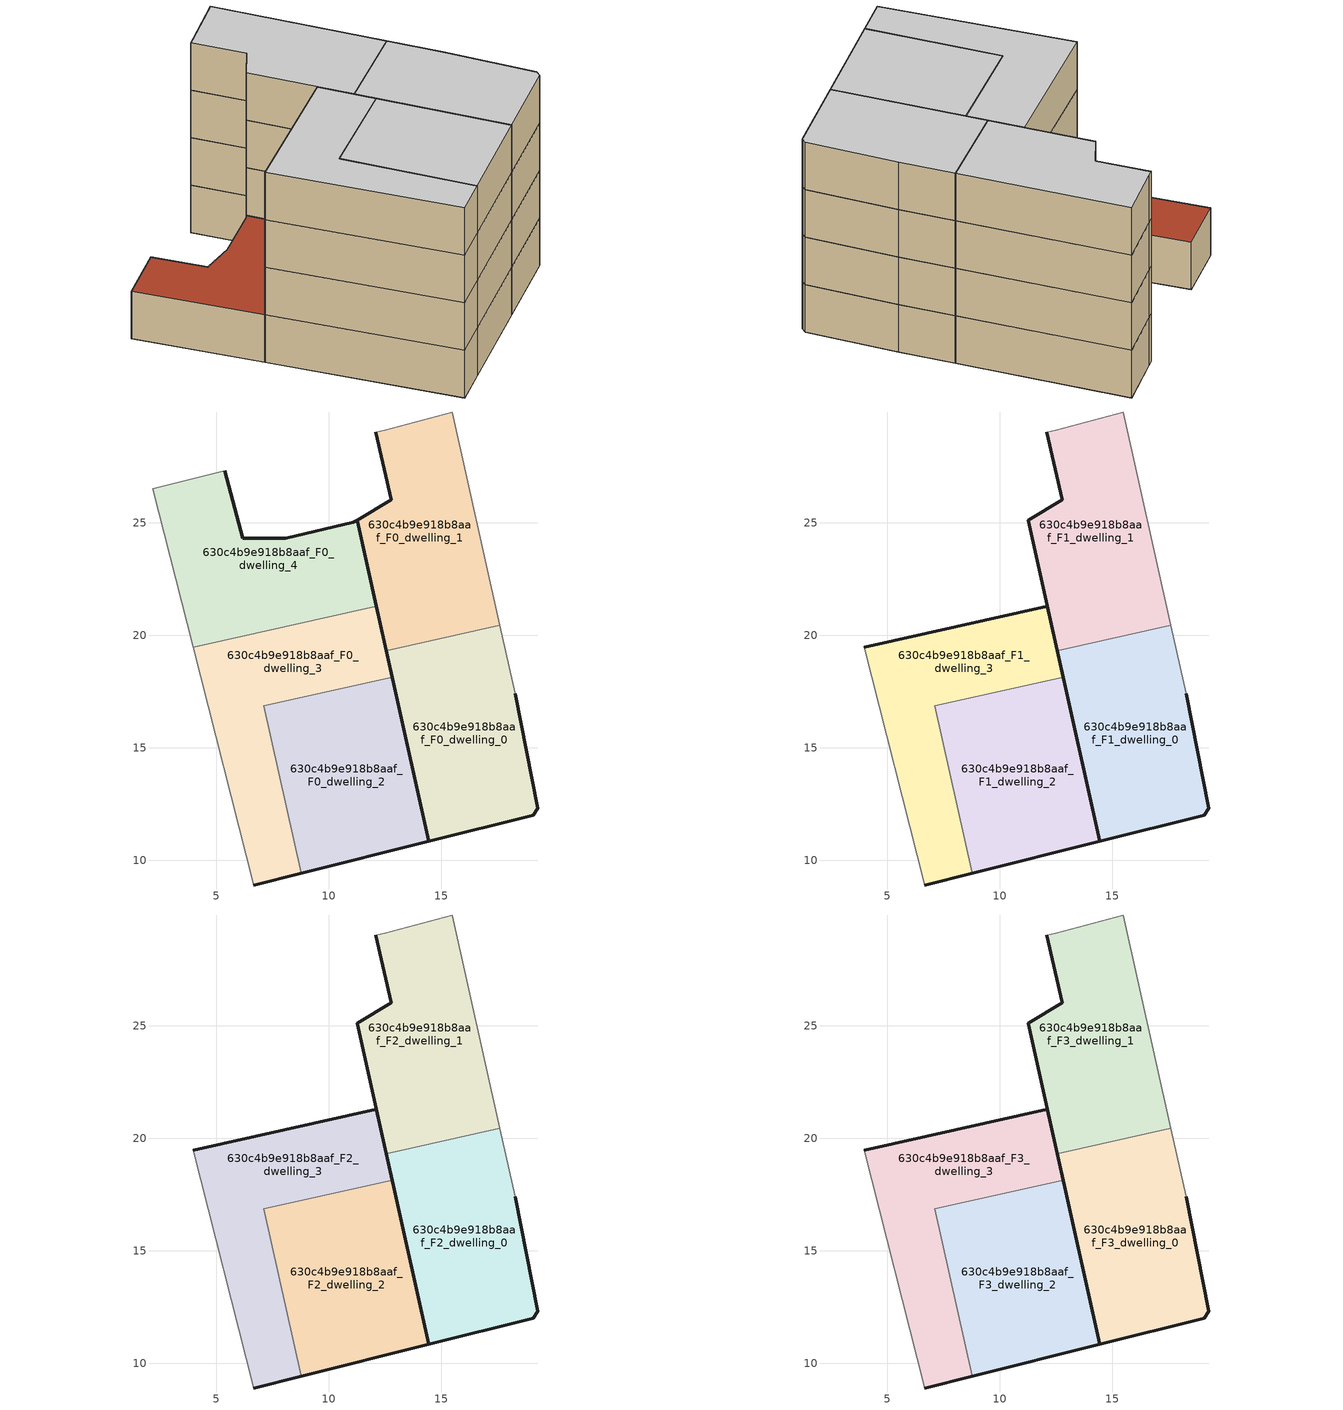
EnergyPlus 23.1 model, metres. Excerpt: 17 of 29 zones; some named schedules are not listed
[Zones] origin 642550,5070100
630c4b9e918b8aaf_F0_dwelling_0
 floor ground (EU_floor_Construction): 19.09,12 19.29,12.3 18.29,17.41 17.61,20.44 12.56,19.31 14.45,10.84 z0
 wall outside (EU_wall_Construction): 18.29,17.41 19.29,12.3 19.09,12 14.45,10.84 12.56,19.31 z0:3
 wall adiabatic (EU_wall_Construction): 17.61,20.44 18.29,17.41 z0:3
 wall to 630c4b9e918b8aaf_F0_dwelling_1 (EU_wall_Construction): 12.56,19.31 17.61,20.44 z0:3
630c4b9e918b8aaf_F0_dwelling_1
 floor ground (EU_floor_Construction): 17.61,20.44 15.49,29.92 12.49,29.12 12.09,29.01 12.79,26.01 11.26,25.11 12.56,19.31 z0
 wall outside (EU_wall_Construction): 12.56,19.31 11.26,25.11 12.79,26.01 12.09,29.01 z0:3
 wall adiabatic (EU_wall_Construction): 12.09,29.01 12.49,29.12 15.49,29.92 17.61,20.44 z0:3
630c4b9e918b8aaf_F0_dwelling_2
 floor ground (EU_floor_Construction): 14.45,10.84 12.82,18.13 7.11,16.86 8.77,9.42 z0
 wall outside (EU_wall_Construction): 12.82,18.13 14.45,10.84 8.77,9.42 z0:3
 wall to 630c4b9e918b8aaf_F0_dwelling_3 (EU_wall_Construction): 8.77,9.42 7.11,16.86 12.82,18.13 z0:3
630c4b9e918b8aaf_F0_dwelling_3
 floor ground (EU_floor_Construction): 8.77,9.42 7.11,16.86 12.82,18.13 12.11,21.29 3.98,19.47 6.68,8.9 z0
 wall outside (EU_wall_Construction): 8.77,9.42 6.68,8.9 / 12.11,21.29 12.82,18.13 z0:3
 wall adiabatic (EU_wall_Construction): 6.68,8.9 3.98,19.47 z0:3
 wall to 630c4b9e918b8aaf_F0_dwelling_4 (EU_wall_Construction): 3.98,19.47 12.11,21.29 z0:3
630c4b9e918b8aaf_F0_dwelling_4
 floor ground (EU_floor_Construction): 12.11,21.29 11.26,25.11 11.08,25.01 8.08,24.31 6.18,24.31 5.38,27.32 2.18,26.52 3.98,19.47 z0
 wall outside (EU_wall_Construction): 5.38,27.32 6.18,24.31 8.08,24.31 11.08,25.01 11.26,25.11 12.11,21.29 z0:3
 wall adiabatic (EU_wall_Construction): 3.98,19.47 2.18,26.52 5.38,27.32 z0:3
 roof outside (EU_roof_Construction): 11.26,25.11 12.11,21.29 3.98,19.47 2.18,26.52 5.38,27.32 6.18,24.31 8.08,24.31 11.08,25.01 z3
630c4b9e918b8aaf_F1_dwelling_0
 floor to 630c4b9e918b8aaf_F0_dwelling_0 (EU_floor_Construction): 19.09,12 19.29,12.3 18.29,17.41 17.61,20.44 12.56,19.31 14.45,10.84 z3
 wall outside (EU_wall_Construction): 18.29,17.41 19.29,12.3 19.09,12 14.45,10.84 12.56,19.31 z3:6
 wall adiabatic (EU_wall_Construction): 17.61,20.44 18.29,17.41 z3:6
 wall to 630c4b9e918b8aaf_F1_dwelling_1 (EU_wall_Construction): 12.56,19.31 17.61,20.44 z3:6
630c4b9e918b8aaf_F1_dwelling_1
 floor to 630c4b9e918b8aaf_F0_dwelling_1 (EU_floor_Construction): 17.61,20.44 15.49,29.92 12.49,29.12 12.09,29.01 12.78,26.01 11.26,25.11 12.56,19.31 z3
 wall outside (EU_wall_Construction): 12.56,19.31 11.26,25.11 12.79,26.01 12.09,29.01 z3:6
 wall adiabatic (EU_wall_Construction): 12.09,29.01 12.49,29.12 15.49,29.92 17.61,20.44 z3:6
630c4b9e918b8aaf_F1_dwelling_2
 floor to 630c4b9e918b8aaf_F0_dwelling_2 (EU_floor_Construction): 14.45,10.84 12.82,18.13 7.11,16.86 8.77,9.42 z3
 wall outside (EU_wall_Construction): 12.82,18.13 14.45,10.84 8.77,9.42 z3:6
 wall to 630c4b9e918b8aaf_F1_dwelling_3 (EU_wall_Construction): 8.77,9.42 7.11,16.86 12.82,18.13 z3:6
630c4b9e918b8aaf_F1_dwelling_3
 floor to 630c4b9e918b8aaf_F0_dwelling_3 (EU_floor_Construction): 8.77,9.42 7.11,16.86 12.82,18.13 12.11,21.29 3.98,19.47 6.68,8.9 z3
 wall outside (EU_wall_Construction): 8.77,9.42 6.68,8.9 / 3.98,19.47 12.11,21.29 12.82,18.13 z3:6
 wall adiabatic (EU_wall_Construction): 6.68,8.9 3.98,19.47 z3:6
630c4b9e918b8aaf_F2_dwelling_0
 floor to 630c4b9e918b8aaf_F1_dwelling_0 (EU_floor_Construction): 19.09,12 19.29,12.3 18.29,17.41 17.61,20.44 12.56,19.31 14.45,10.84 z6
 wall outside (EU_wall_Construction): 18.29,17.41 19.29,12.3 19.09,12 14.45,10.84 12.56,19.31 z6:9
 wall adiabatic (EU_wall_Construction): 17.61,20.44 18.29,17.41 z6:9
 wall to 630c4b9e918b8aaf_F2_dwelling_1 (EU_wall_Construction): 12.56,19.31 17.61,20.44 z6:9
630c4b9e918b8aaf_F2_dwelling_1
 floor to 630c4b9e918b8aaf_F1_dwelling_1 (EU_floor_Construction): 17.61,20.44 15.49,29.92 12.49,29.12 12.09,29.01 12.78,26.01 11.26,25.11 12.56,19.31 z6
 wall outside (EU_wall_Construction): 12.56,19.31 11.26,25.11 12.79,26.01 12.09,29.01 z6:9
 wall adiabatic (EU_wall_Construction): 12.09,29.01 12.49,29.12 15.49,29.92 17.61,20.44 z6:9
630c4b9e918b8aaf_F2_dwelling_2
 floor to 630c4b9e918b8aaf_F1_dwelling_2 (EU_floor_Construction): 14.45,10.84 12.82,18.13 7.11,16.86 8.77,9.42 z6
 wall outside (EU_wall_Construction): 12.82,18.13 14.45,10.84 8.77,9.42 z6:9
 wall to 630c4b9e918b8aaf_F2_dwelling_3 (EU_wall_Construction): 8.77,9.42 7.11,16.86 12.82,18.13 z6:9
630c4b9e918b8aaf_F2_dwelling_3
 floor to 630c4b9e918b8aaf_F1_dwelling_3 (EU_floor_Construction): 8.77,9.42 7.11,16.86 12.82,18.13 12.11,21.29 3.98,19.47 6.68,8.9 z6
 wall outside (EU_wall_Construction): 8.77,9.42 6.68,8.9 / 3.98,19.47 12.11,21.29 12.82,18.13 z6:9
 wall adiabatic (EU_wall_Construction): 6.68,8.9 3.98,19.47 z6:9
630c4b9e918b8aaf_F3_dwelling_0
 floor to 630c4b9e918b8aaf_F2_dwelling_0 (EU_floor_Construction): 19.09,12 19.29,12.3 18.29,17.41 17.61,20.44 12.56,19.31 14.45,10.84 z9
 wall outside (EU_wall_Construction): 18.29,17.41 19.29,12.3 19.09,12 14.45,10.84 12.56,19.31 z9:12
 wall adiabatic (EU_wall_Construction): 17.61,20.44 18.29,17.41 z9:12
 wall to 630c4b9e918b8aaf_F3_dwelling_1 (EU_wall_Construction): 12.56,19.31 17.61,20.44 z9:12
 ceiling to 630c4b9e918b8aaf_F4_dwelling_0 (EU_floor_Construction): 17.61,20.44 18.29,17.41 19.29,12.3 19.09,12 14.45,10.84 12.56,19.31 z12
630c4b9e918b8aaf_F3_dwelling_1
 floor to 630c4b9e918b8aaf_F2_dwelling_1 (EU_floor_Construction): 17.61,20.44 15.49,29.92 12.49,29.12 12.09,29.01 12.78,26.01 11.26,25.11 12.56,19.31 z9
 wall outside (EU_wall_Construction): 12.56,19.31 11.26,25.11 12.79,26.01 12.09,29.01 z9:12
 wall adiabatic (EU_wall_Construction): 12.09,29.01 12.49,29.12 15.49,29.92 17.61,20.44 z9:12
 ceiling to 630c4b9e918b8aaf_F4_dwelling_1 (EU_floor_Construction): 15.49,29.92 17.61,20.44 12.56,19.31 11.26,25.11 12.78,26.01 12.09,29.01 12.49,29.12 z12
630c4b9e918b8aaf_F3_dwelling_2
 floor to 630c4b9e918b8aaf_F2_dwelling_2 (EU_floor_Construction): 14.45,10.84 12.82,18.13 7.11,16.86 8.77,9.42 z9
 wall outside (EU_wall_Construction): 12.82,18.13 14.45,10.84 8.77,9.42 z9:12
 wall to 630c4b9e918b8aaf_F3_dwelling_3 (EU_wall_Construction): 8.77,9.42 7.11,16.86 12.82,18.13 z9:12
 ceiling to 630c4b9e918b8aaf_F4_dwelling_2 (EU_floor_Construction): 12.82,18.13 14.45,10.84 8.77,9.42 7.11,16.86 z12
630c4b9e918b8aaf_F3_dwelling_3
 floor to 630c4b9e918b8aaf_F2_dwelling_3 (EU_floor_Construction): 8.77,9.42 7.11,16.86 12.82,18.13 12.11,21.29 3.98,19.47 6.68,8.9 z9
 wall outside (EU_wall_Construction): 8.77,9.42 6.68,8.9 / 3.98,19.47 12.11,21.29 12.82,18.13 z9:12
 wall adiabatic (EU_wall_Construction): 6.68,8.9 3.98,19.47 z9:12
 ceiling to 630c4b9e918b8aaf_F4_dwelling_3 (EU_floor_Construction): 12.11,21.29 12.82,18.13 7.11,16.86 8.77,9.42 6.68,8.9 3.98,19.47 z12
[Building]
EU S2 Campaign: North Axis=0; Terrain=City; Solar Distribution=FullExterior
[Site:Location]
Lyon-Bron: Latitude=45.75; Longitude=5; Time Zone=1; Elevation=198
[SizingPeriod:WeatherFileDays]
AnnualSizingPeriod: Begin Month=1; Begin Day of Month=1; End Month=12; End Day of Month=31; Day of Week for Start Day=Monday; Use Weather File Daylight Saving Period=No; Use Weather File Rain and Snow Indicators=No
[MATERIAL]
EU_InternalMass_Material: Roughness=MediumRough; Thickness=0.1; Conductivity=1; Density=1800; Specific Heat=900; Thermal Absorptance=0.9; Solar Absorptance=0.7; Visible Absorptance=0.7
[MATERIAL:NOMASS] Roughness=MediumRough; Thermal Absorptance=0.9; Solar Absorptance=0.7; Visible Absorptance=0.7
Name | Thermal Resistance
EU_wall_NoMass | 0.776494
EU_roof_NoMass | 0.486893
EU_floor_NoMass | 0.421597
[CONSTRUCTION]
EU_wall_Construction: EU_wall_NoMass
EU_roof_Construction: EU_roof_NoMass
EU_floor_Construction: EU_floor_NoMass
EU_InternalMass_Construction: EU_InternalMass_Material
[ZONE] Type=1; Multiplier=1; Ceiling Height=autocalculate; Floor Area=autocalculate; Part of Total Floor Area=Yes
Name | Volume
630c4b9e918b8aaf_F0_dwelling_0 | 132.464
630c4b9e918b8aaf_F1_dwelling_0; 630c4b9e918b8aaf_F2_dwelling_0; 630c4b9e918b8aaf_F3_dwelling_0 | 132.465
630c4b9e918b8aaf_F0_dwelling_1 | 132.461
630c4b9e918b8aaf_F1_dwelling_1; 630c4b9e918b8aaf_F2_dwelling_1; 630c4b9e918b8aaf_F3_dwelling_1 | 132.46
630c4b9e918b8aaf_F0_dwelling_2 | 132.472
630c4b9e918b8aaf_F1_dwelling_2; 630c4b9e918b8aaf_F2_dwelling_2; 630c4b9e918b8aaf_F3_dwelling_2 | 132.473
630c4b9e918b8aaf_F0_dwelling_3 | 132.457
630c4b9e918b8aaf_F1_dwelling_3; 630c4b9e918b8aaf_F2_dwelling_3; 630c4b9e918b8aaf_F3_dwelling_3 | 132.456
630c4b9e918b8aaf_F0_dwelling_4 | 132.466
[INTERNALMASS] Construction=EU_InternalMass_Construction
Name | Zone or ZoneList | Surface Area
630c4b9e918b8aaf_F0_dwelling_0_EU_InternalMass | 630c4b9e918b8aaf_F0_dwelling_0 | 44.1582
630c4b9e918b8aaf_F0_dwelling_1_EU_InternalMass | 630c4b9e918b8aaf_F0_dwelling_1 | 44.1526
630c4b9e918b8aaf_F0_dwelling_2_EU_InternalMass | 630c4b9e918b8aaf_F0_dwelling_2 | 44.1589
630c4b9e918b8aaf_F0_dwelling_3_EU_InternalMass | 630c4b9e918b8aaf_F0_dwelling_3 | 44.1521
630c4b9e918b8aaf_F0_dwelling_4_EU_InternalMass | 630c4b9e918b8aaf_F0_dwelling_4 | 44.1561
630c4b9e918b8aaf_F1_dwelling_0_EU_InternalMass | 630c4b9e918b8aaf_F1_dwelling_0 | 55.1974
630c4b9e918b8aaf_F1_dwelling_1_EU_InternalMass | 630c4b9e918b8aaf_F1_dwelling_1 | 55.1967
630c4b9e918b8aaf_F1_dwelling_2_EU_InternalMass | 630c4b9e918b8aaf_F1_dwelling_2 | 55.1962
630c4b9e918b8aaf_F1_dwelling_3_EU_InternalMass | 630c4b9e918b8aaf_F1_dwelling_3 | 55.1967
630c4b9e918b8aaf_F2_dwelling_0_EU_InternalMass | 630c4b9e918b8aaf_F2_dwelling_0 | 55.1974
630c4b9e918b8aaf_F2_dwelling_1_EU_InternalMass | 630c4b9e918b8aaf_F2_dwelling_1 | 55.1967
630c4b9e918b8aaf_F2_dwelling_2_EU_InternalMass | 630c4b9e918b8aaf_F2_dwelling_2 | 55.1962
630c4b9e918b8aaf_F2_dwelling_3_EU_InternalMass | 630c4b9e918b8aaf_F2_dwelling_3 | 55.1967
630c4b9e918b8aaf_F3_dwelling_0_EU_InternalMass | 630c4b9e918b8aaf_F3_dwelling_0 | 55.1974
630c4b9e918b8aaf_F3_dwelling_1_EU_InternalMass | 630c4b9e918b8aaf_F3_dwelling_1 | 55.1967
630c4b9e918b8aaf_F3_dwelling_2_EU_InternalMass | 630c4b9e918b8aaf_F3_dwelling_2 | 55.1962
630c4b9e918b8aaf_F3_dwelling_3_EU_InternalMass | 630c4b9e918b8aaf_F3_dwelling_3 | 55.1967
[OTHEREQUIPMENT] Fuel Type=Electricity; Design Level Calculation Method=Watts/Area; Power per Zone Floor Area=1; Fraction Latent=0; Fraction Radiant=0; Fraction Lost=0; Carbon Dioxide Generation Rate=0; EndUse Subcategory=EU_Step8_InternalGains
Name | Zone or ZoneList or Space or SpaceList | Schedule
EU_Step8_InternalGain_630c4b9e918b8aaf_F0_dwelling_0_f000 | 630c4b9e918b8aaf_F0_dwelling_0 | EU_Step8_GainSchedule_630c4b9e918b8aaf_F0_dwelling_0_f000
EU_Step8_InternalGain_630c4b9e918b8aaf_F0_dwelling_1_f000 | 630c4b9e918b8aaf_F0_dwelling_1 | EU_Step8_GainSchedule_630c4b9e918b8aaf_F0_dwelling_1_f000
EU_Step8_InternalGain_630c4b9e918b8aaf_F0_dwelling_2_f000 | 630c4b9e918b8aaf_F0_dwelling_2 | EU_Step8_GainSchedule_630c4b9e918b8aaf_F0_dwelling_2_f000
EU_Step8_InternalGain_630c4b9e918b8aaf_F0_dwelling_3_f000 | 630c4b9e918b8aaf_F0_dwelling_3 | EU_Step8_GainSchedule_630c4b9e918b8aaf_F0_dwelling_3_f000
EU_Step8_InternalGain_630c4b9e918b8aaf_F0_dwelling_4_f000 | 630c4b9e918b8aaf_F0_dwelling_4 | EU_Step8_GainSchedule_630c4b9e918b8aaf_F0_dwelling_4_f000
EU_Step8_InternalGain_630c4b9e918b8aaf_F1_dwelling_0_f000 | 630c4b9e918b8aaf_F1_dwelling_0 | EU_Step8_GainSchedule_630c4b9e918b8aaf_F1_dwelling_0_f000
EU_Step8_InternalGain_630c4b9e918b8aaf_F1_dwelling_1_f000 | 630c4b9e918b8aaf_F1_dwelling_1 | EU_Step8_GainSchedule_630c4b9e918b8aaf_F1_dwelling_1_f000
EU_Step8_InternalGain_630c4b9e918b8aaf_F1_dwelling_2_f000 | 630c4b9e918b8aaf_F1_dwelling_2 | EU_Step8_GainSchedule_630c4b9e918b8aaf_F1_dwelling_2_f000
EU_Step8_InternalGain_630c4b9e918b8aaf_F1_dwelling_3_f000 | 630c4b9e918b8aaf_F1_dwelling_3 | EU_Step8_GainSchedule_630c4b9e918b8aaf_F1_dwelling_3_f000
EU_Step8_InternalGain_630c4b9e918b8aaf_F2_dwelling_0_f000 | 630c4b9e918b8aaf_F2_dwelling_0 | EU_Step8_GainSchedule_630c4b9e918b8aaf_F2_dwelling_0_f000
EU_Step8_InternalGain_630c4b9e918b8aaf_F2_dwelling_1_f000 | 630c4b9e918b8aaf_F2_dwelling_1 | EU_Step8_GainSchedule_630c4b9e918b8aaf_F2_dwelling_1_f000
EU_Step8_InternalGain_630c4b9e918b8aaf_F2_dwelling_2_f000 | 630c4b9e918b8aaf_F2_dwelling_2 | EU_Step8_GainSchedule_630c4b9e918b8aaf_F2_dwelling_2_f000
EU_Step8_InternalGain_630c4b9e918b8aaf_F2_dwelling_3_f000 | 630c4b9e918b8aaf_F2_dwelling_3 | EU_Step8_GainSchedule_630c4b9e918b8aaf_F2_dwelling_3_f000
EU_Step8_InternalGain_630c4b9e918b8aaf_F3_dwelling_0_f000 | 630c4b9e918b8aaf_F3_dwelling_0 | EU_Step8_GainSchedule_630c4b9e918b8aaf_F3_dwelling_0_f000
EU_Step8_InternalGain_630c4b9e918b8aaf_F3_dwelling_1_f000 | 630c4b9e918b8aaf_F3_dwelling_1 | EU_Step8_GainSchedule_630c4b9e918b8aaf_F3_dwelling_1_f000
EU_Step8_InternalGain_630c4b9e918b8aaf_F3_dwelling_2_f000 | 630c4b9e918b8aaf_F3_dwelling_2 | EU_Step8_GainSchedule_630c4b9e918b8aaf_F3_dwelling_2_f000
EU_Step8_InternalGain_630c4b9e918b8aaf_F3_dwelling_3_f000 | 630c4b9e918b8aaf_F3_dwelling_3 | EU_Step8_GainSchedule_630c4b9e918b8aaf_F3_dwelling_3_f000
[ZONEVENTILATION:DESIGNFLOWRATE] Schedule=EU_AlwaysOn; Design Flow Rate Calculation Method=AirChanges/Hour; Air Changes per Hour=0.693814; Ventilation Type=Natural; Fan Pressure Rise=0; Fan Total Efficiency=1; Constant Term Coefficient=1; Temperature Term Coefficient=0; Velocity Term Coefficient=0; Velocity Squared Term Coefficient=0; Minimum Indoor Temperature=-100; Maximum Indoor Temperature=100; Delta Temperature=-100; Minimum Outdoor Temperature=-100; Maximum Outdoor Temperature=100; Maximum Wind Speed=40
Name | Zone or ZoneList or Space or SpaceList
EU_ConstantAir_630c4b9e918b8aaf_F0_dwelling_0 | 630c4b9e918b8aaf_F0_dwelling_0
EU_ConstantAir_630c4b9e918b8aaf_F0_dwelling_1 | 630c4b9e918b8aaf_F0_dwelling_1
EU_ConstantAir_630c4b9e918b8aaf_F0_dwelling_2 | 630c4b9e918b8aaf_F0_dwelling_2
EU_ConstantAir_630c4b9e918b8aaf_F0_dwelling_3 | 630c4b9e918b8aaf_F0_dwelling_3
EU_ConstantAir_630c4b9e918b8aaf_F0_dwelling_4 | 630c4b9e918b8aaf_F0_dwelling_4
EU_ConstantAir_630c4b9e918b8aaf_F1_dwelling_0 | 630c4b9e918b8aaf_F1_dwelling_0
EU_ConstantAir_630c4b9e918b8aaf_F1_dwelling_1 | 630c4b9e918b8aaf_F1_dwelling_1
EU_ConstantAir_630c4b9e918b8aaf_F1_dwelling_2 | 630c4b9e918b8aaf_F1_dwelling_2
EU_ConstantAir_630c4b9e918b8aaf_F1_dwelling_3 | 630c4b9e918b8aaf_F1_dwelling_3
EU_ConstantAir_630c4b9e918b8aaf_F2_dwelling_0 | 630c4b9e918b8aaf_F2_dwelling_0
EU_ConstantAir_630c4b9e918b8aaf_F2_dwelling_1 | 630c4b9e918b8aaf_F2_dwelling_1
EU_ConstantAir_630c4b9e918b8aaf_F2_dwelling_2 | 630c4b9e918b8aaf_F2_dwelling_2
EU_ConstantAir_630c4b9e918b8aaf_F2_dwelling_3 | 630c4b9e918b8aaf_F2_dwelling_3
EU_ConstantAir_630c4b9e918b8aaf_F3_dwelling_0 | 630c4b9e918b8aaf_F3_dwelling_0
EU_ConstantAir_630c4b9e918b8aaf_F3_dwelling_1 | 630c4b9e918b8aaf_F3_dwelling_1
EU_ConstantAir_630c4b9e918b8aaf_F3_dwelling_2 | 630c4b9e918b8aaf_F3_dwelling_2
EU_ConstantAir_630c4b9e918b8aaf_F3_dwelling_3 | 630c4b9e918b8aaf_F3_dwelling_3
[HVACTEMPLATE:THERMOSTAT] Constant Heating Setpoint=20; Constant Cooling Setpoint=50
EU_HeatOnly_630c4b9e918b8aaf_F0_dwelling_0; EU_HeatOnly_630c4b9e918b8aaf_F0_dwelling_1; EU_HeatOnly_630c4b9e918b8aaf_F0_dwelling_2; EU_HeatOnly_630c4b9e918b8aaf_F0_dwelling_3; EU_HeatOnly_630c4b9e918b8aaf_F0_dwelling_4; EU_HeatOnly_630c4b9e918b8aaf_F1_dwelling_0; EU_HeatOnly_630c4b9e918b8aaf_F1_dwelling_1; EU_HeatOnly_630c4b9e918b8aaf_F1_dwelling_2; EU_HeatOnly_630c4b9e918b8aaf_F1_dwelling_3; EU_HeatOnly_630c4b9e918b8aaf_F2_dwelling_0; EU_HeatOnly_630c4b9e918b8aaf_F2_dwelling_1; EU_HeatOnly_630c4b9e918b8aaf_F2_dwelling_2; EU_HeatOnly_630c4b9e918b8aaf_F2_dwelling_3; EU_HeatOnly_630c4b9e918b8aaf_F3_dwelling_0; EU_HeatOnly_630c4b9e918b8aaf_F3_dwelling_1; EU_HeatOnly_630c4b9e918b8aaf_F3_dwelling_2; EU_HeatOnly_630c4b9e918b8aaf_F3_dwelling_3; EU_HeatOnly_630c4b9e918b8aaf_F4_dwelling_0; EU_HeatOnly_630c4b9e918b8aaf_F4_dwelling_1; EU_HeatOnly_630c4b9e918b8aaf_F4_dwelling_2; EU_HeatOnly_630c4b9e918b8aaf_F4_dwelling_3; EU_HeatOnly_630c4b9e918b8aaf_F5_dwelling_0; EU_HeatOnly_630c4b9e918b8aaf_F5_dwelling_1
